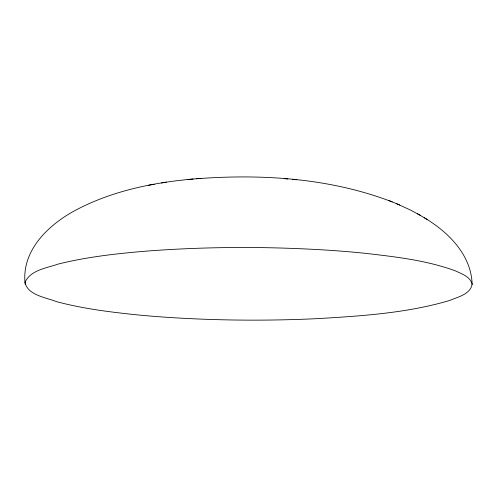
<?xml version="1.0" encoding="UTF-8"?>
<svg xmlns="http://www.w3.org/2000/svg" width="497" height="497" viewBox="0 0 497 497"><rect width="100%" height="100%" fill="white"/><g stroke="black" fill="none" stroke-linecap="round" stroke-linejoin="round"><path stroke-width="0.75" d="M193.153 179.026C153.71 182.492 113.962 190.575 78.489 208.721C50.278 222.96 20.967 249.562 25.154 284.203M161.438 182.989L166.315 182.144M148.653 185.244L154.306 184.263M196.414 178.752C262.199 173.813 330.194 178.075 392.257 201.912M187.58 179.504L201.074 178.348M292.354 179.38L296.784 179.79M284.104 178.647L287.813 178.988M396.482 203.664L410.224 209.92L420.127 215.276M389.076 200.614L399.824 205.031M424.196 217.711C448.251 231.931 471.429 254.911 472.15 284.582M417.381 213.673L427.041 219.376M25.098 282.153C26.968 295.143 46.799 297.728 56.795 301.71C81.216 308.239 106.358 311.569 131.45 314.284A373.756 73.239 -3.6 0 0 171.285 317.589C219.954 320.627 268.796 320.938 317.502 318.633C361.847 315.98 406.801 313.141 449.617 300.492C457.65 296.995 470.907 294.286 472.1 283.88C469.976 276.494 461.52 273.748 455.246 270.809C426.556 260.316 395.898 256.881 365.736 253.364A373.756 73.239 -3.6 0 0 325.895 250.059C266.268 246.4 206.367 246.568 146.789 251.091C117.031 253.551 87.199 256.843 58.174 264.075C46.805 268.082 30.659 269.939 25.098 282.153"/></g></svg>
